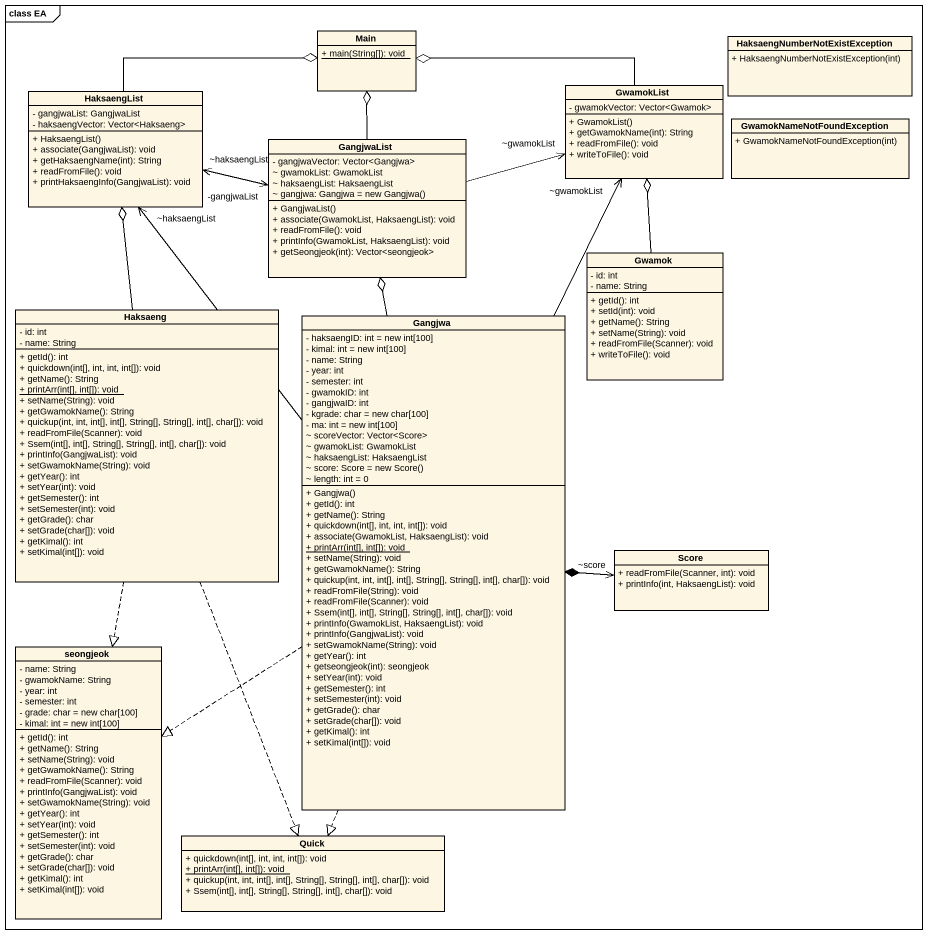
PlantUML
@startuml
mainframe class EA
hide circle
hide empty members
skinparam classAttributeIconSize 0
class Main {
  {static} + main(String[]): void
}
class "HaksaengNumberNotExistException" as HaksaengNumberNotExistExcept {
  + HaksaengNumberNotExistException(int)
}
class GwamokList {
  - gwamokVector: Vector<Gwamok>
  + GwamokList()
  + getGwamokName(int): String
  + readFromFile(): void
  + writeToFile(): void
}
class HaksaengList {
  - gangjwaList: GangjwaList
  - haksaengVector: Vector<Haksaeng>
  + HaksaengList()
  + associate(GangjwaList): void
  + getHaksaengName(int): String
  + readFromFile(): void
  + printHaksaengInfo(GangjwaList): void
}
class GwamokNameNotFoundException {
  + GwamokNameNotFoundException(int)
}
class GangjwaList {
  - gangjwaVector: Vector<Gangjwa>
  ~ gwamokList: GwamokList
  ~ haksaengList: HaksaengList
  {field} ~ gangjwa: Gangjwa = new Gangjwa()
  + GangjwaList()
  + associate(GwamokList, HaksaengList): void
  + readFromFile(): void
  + printInfo(GwamokList, HaksaengList): void
  + getSeongjeok(int): Vector<seongjeok>
}
class Gwamok {
  - id: int
  - name: String
  + getId(): int
  + setId(int): void
  + getName(): String
  + setName(String): void
  + readFromFile(Scanner): void
  + writeToFile(): void
}
class Haksaeng {
  - id: int
  - name: String
  + getId(): int
  + quickdown(int[], int, int, int[]): void
  + getName(): String
  {static} + printArr(int[], int[]): void
  + setName(String): void
  + getGwamokName(): String
  + quickup(int, int, int[], int[], String[], String[], int[], char[]): void
  + readFromFile(Scanner): void
  + Ssem(int[], int[], String[], String[], int[], char[]): void
  + printInfo(GangjwaList): void
  + setGwamokName(String): void
  + getYear(): int
  + setYear(int): void
  + getSemester(): int
  + setSemester(int): void
  + getGrade(): char
  + setGrade(char[]): void
  + getKimal(): int
  + setKimal(int[]): void
}
class Gangjwa {
  - haksaengID: int = new int[100]
  - kimal: int = new int[100]
  - name: String
  - year: int
  - semester: int
  - gwamokID: int
  - gangjwaID: int
  - kgrade: char = new char[100]
  - ma: int = new int[100]
  ~ scoreVector: Vector<Score>
  ~ gwamokList: GwamokList
  ~ haksaengList: HaksaengList
  {field} ~ score: Score = new Score()
  ~ length: int = 0
  + Gangjwa()
  + getId(): int
  + getName(): String
  + quickdown(int[], int, int, int[]): void
  + associate(GwamokList, HaksaengList): void
  {static} + printArr(int[], int[]): void
  + setName(String): void
  + getGwamokName(): String
  + quickup(int, int, int[], int[], String[], String[], int[], char[]): void
  + readFromFile(String): void
  + readFromFile(Scanner): void
  + Ssem(int[], int[], String[], String[], int[], char[]): void
  + printInfo(GwamokList, HaksaengList): void
  + printInfo(GangjwaList): void
  + setGwamokName(String): void
  + getYear(): int
  + getseongjeok(int): seongjeok
  + setYear(int): void
  + getSemester(): int
  + setSemester(int): void
  + getGrade(): char
  + setGrade(char[]): void
  + getKimal(): int
  + setKimal(int[]): void
}
class Score {
  + readFromFile(Scanner, int): void
  + printInfo(int, HaksaengList): void
}
class seongjeok {
  - name: String
  - gwamokName: String
  - year: int
  - semester: int
  - grade: char = new char[100]
  - kimal: int = new int[100]
  + getId(): int
  + getName(): String
  + setName(String): void
  + getGwamokName(): String
  + readFromFile(Scanner): void
  + printInfo(GangjwaList): void
  + setGwamokName(String): void
  + getYear(): int
  + setYear(int): void
  + getSemester(): int
  + setSemester(int): void
  + getGrade(): char
  + setGrade(char[]): void
  + getKimal(): int
  + setKimal(int[]): void
}
class Quick {
  + quickdown(int[], int, int, int[]): void
  {static} + printArr(int[], int[]): void
  + quickup(int, int, int[], int[], String[], String[], int[], char[]): void
  + Ssem(int[], int[], String[], String[], int[], char[]): void
}
GwamokList -left-o Main
HaksaengList -right-o Main
HaksaengList -right-> "-gangjwaList" GangjwaList
GangjwaList -up-o Main
GangjwaList -right-> "~gwamokList" GwamokList
GangjwaList -left-> "~haksaengList" HaksaengList
Gwamok -up-o GwamokList
Haksaeng -up-o HaksaengList
Haksaeng ..|> seongjeok
Haksaeng ..|> Quick
Gangjwa -up-> "~gwamokList" GwamokList
Gangjwa -up-> "~haksaengList" HaksaengList
Gangjwa -up-o GangjwaList
Gangjwa -right-> "~score" Score
Gangjwa ..|> seongjeok
Gangjwa ..|> Quick
Score -left-* Gangjwa
@enduml
